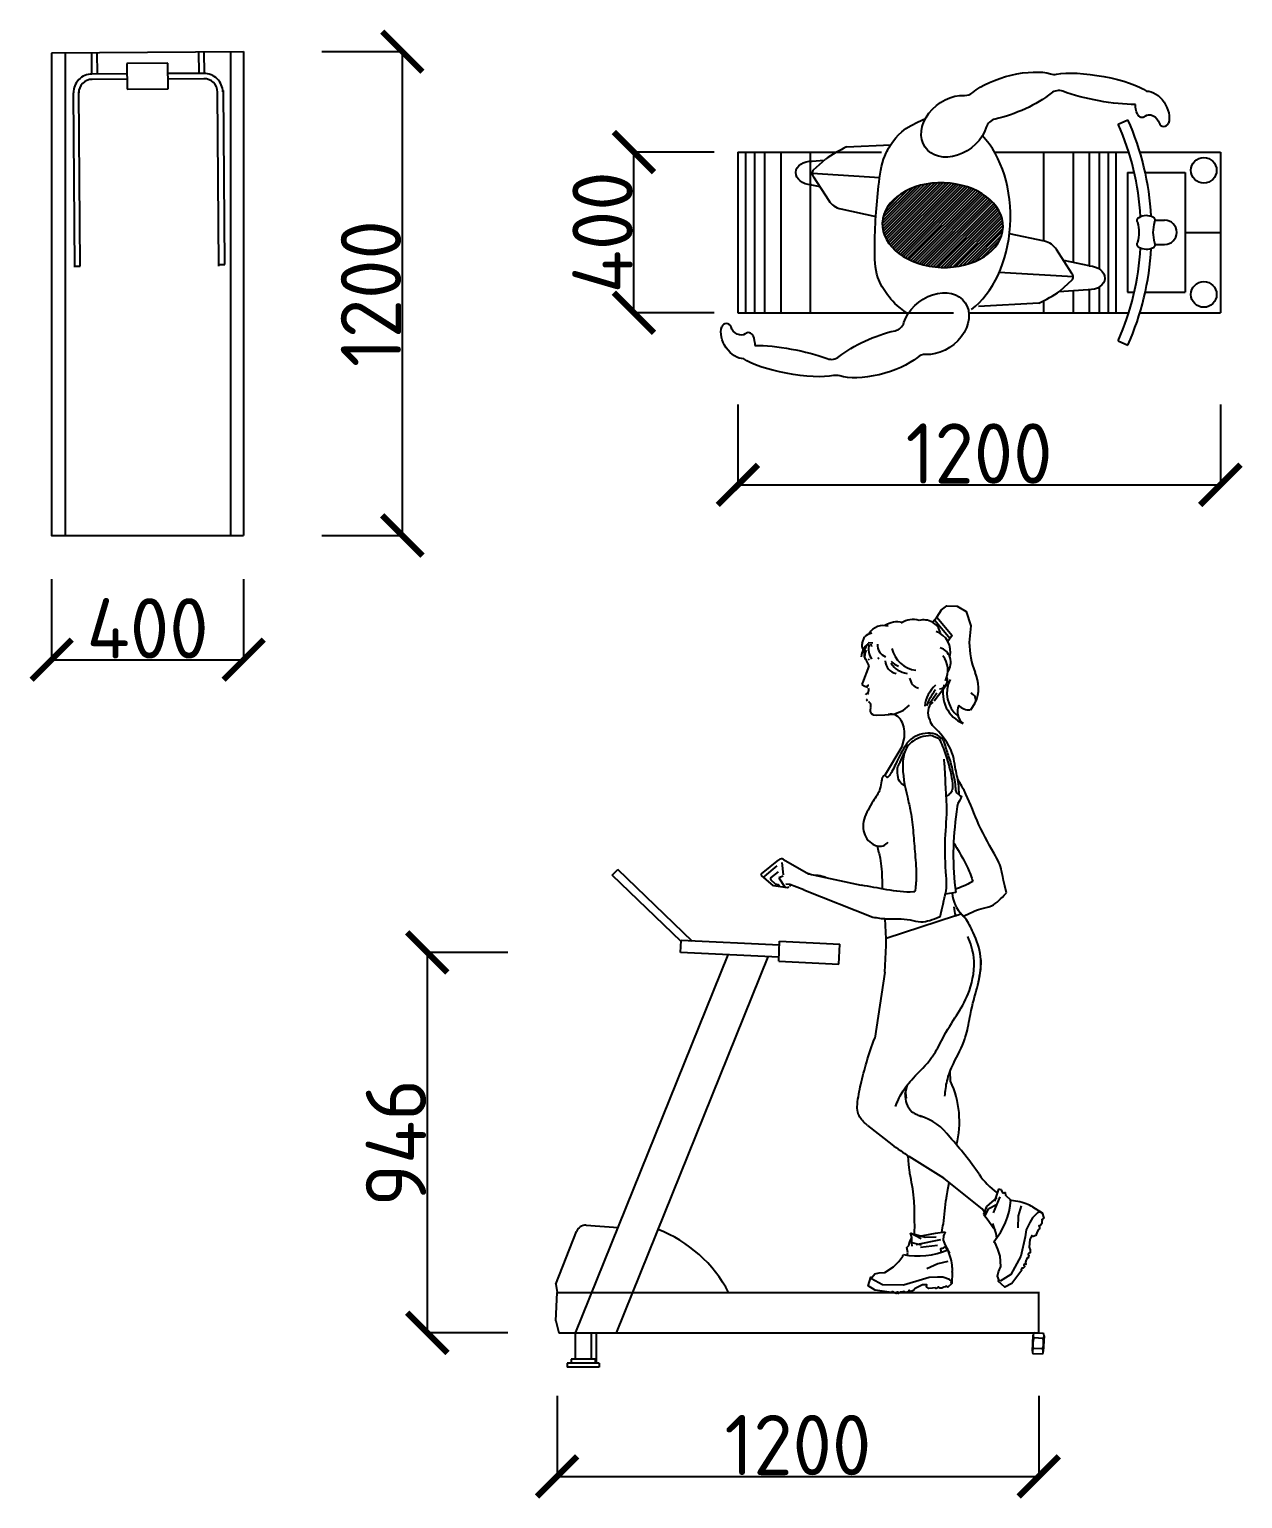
# Model space of a CAD drawing. Header units: millimetres. Extents: x -79936 to 190348, y -17907 to 78730.
# Drawn here: x 128933 to 131950, y 5940 to 9595 of the extents above; entities that cross this region are included whole.
import ezdxf

# ---------------------------------------------------------------- set-up
doc = ezdxf.new("R2010")
doc.units = ezdxf.units.MM
doc.layers.add('Acessórios', color=251, linetype='Continuous')
doc.styles.add('gost', font='GOST Common.ttf')
doc.dimstyles.new('Copy of GOST', dxfattribs={"dimtxt": 150, "dimasz": 100, "dimexe": 0.18, "dimexo": 0.06, "dimgap": 3, "dimtad": 1, "dimdec": 0, "dimzin": 0, "dimdsep": 46, "dimtxsty": 'gost', "dimblk": 'ARCHTICK', "dimcen": 0.09, "dimclrt": 256, "dimadec": 0, "dimazin": 0, "dimtfac": 1, "dimtdec": 0, "dimtofl": 0, "dimtmove": 0, "dimatfit": 3, "dimldrblk": 'ARCHTICK', "dimfxl": 200, "dimfxlon": 1, "dimtolj": 1, "dimtzin": 0, "dimarcsym": 0})

# ---------------------------------------------------------------- blocks, each defined once
blk = doc.blocks.new('Hex Nut ½ in. -side')
for p, q in [((0, -0.325), (0, 0.325)), ((0.03, 0.216), (0.418, 0.216)), ((0.448, 0.325), (0.448, -0.325)), ((0.03, -0.217), (0.418, -0.217))]:
    blk.add_line(p, q)
for points in [[(0.03, 0.433), (0.418, 0.433)], [(0.418, -0.433), (0.03, -0.433)]]:
    blk.add_lwpolyline(points)
for centre, radius, start, end in [((0.21, 0.325), 0.21, 149.0201, 210.9799), ((0.796, 0), 0.796, 164.2217, 195.7782), ((0.238, 0.325), 0.21, 329.0201, 30.97992), ((-0.348, 0), 0.796, 344.2218, 15.77825), ((0.21, -0.325), 0.21, 149.0201, 210.9799), ((0.238, -0.325), 0.21, 329.0201, 30.97991)]:
    blk.add_arc(centre, radius, start, end)
blk = doc.blocks.new('_ArchTick')
at = {"color": 0, "linetype": 'ByBlock', "const_width": 0.15}
blk.add_lwpolyline([(-0.5, -0.5), (0.5, 0.5)], dxfattribs=at)
blk = doc.blocks.new('*D166')
at = {"color": 0, "lineweight": -2, "transparency": 16777216}
for p, q in [((130245.4, 6195.6), (130245.4, 5995.4)), ((131443.1, 6195.6), (131443.1, 5995.4)), ((130245.4, 5995.6), (131443.1, 5995.6))]:
    blk.add_line(p, q, dxfattribs=at)
at = {"layer": 'Defpoints', "color": 0, "transparency": 16777216}
for p in [(130245.4, 6452.9), (131443.1, 6452.9), (131443.1, 5995.6)]:
    blk.add_point(p, dxfattribs=at)
at = {"color": 0, "lineweight": -2, "transparency": 16777216, "xscale": 100, "yscale": 100, "zscale": 100, "rotation": 180}
blk.add_blockref('_ArchTick', (130245.4, 5995.6), dxfattribs=at)
at = {"color": 0, "lineweight": -2, "transparency": 16777216, "xscale": 100, "yscale": 100, "zscale": 100}
blk.add_blockref('_ArchTick', (131443.1, 5995.6), dxfattribs=at)
at = {"transparency": 16777216, "insert": (130844.2, 6073.6), "char_height": 150, "attachment_point": 5, "style": 'gost'}
blk.add_mtext('\\A1;1200', dxfattribs=at)
blk = doc.blocks.new('*D167')
at = {"color": 0, "lineweight": -2, "transparency": 16777216}
for p, q in [((130636.2, 9289.9), (130436.1, 9289.9)), ((130436.2, 8890.4), (130436.2, 9289.9)), ((130636.2, 8890.4), (130436.1, 8890.4))]:
    blk.add_line(p, q, dxfattribs=at)
at = {"layer": 'Defpoints', "color": 0, "transparency": 16777216}
for p in [(130436.2, 9289.9), (130694.9, 9289.9), (130694.9, 8890.4)]:
    blk.add_point(p, dxfattribs=at)
at = {"color": 0, "lineweight": -2, "transparency": 16777216, "xscale": 100, "yscale": 100, "zscale": 100}
for p, rotation in [((130436.2, 9289.9), 90), ((130436.2, 8890.4), 270)]:
    blk.add_blockref('_ArchTick', p, dxfattribs=dict(at, rotation=rotation))
at = {"transparency": 16777216, "insert": (130358.2, 9090.2), "char_height": 150, "attachment_point": 5, "rotation": 90, "style": 'gost'}
blk.add_mtext('\\A1;400', dxfattribs=at)
blk = doc.blocks.new('*D168')
at = {"color": 0, "lineweight": -2, "transparency": 16777216}
for p, q in [((130694.9, 8662.1), (130694.9, 8461.9)), ((131894.9, 8662.1), (131894.9, 8461.9)), ((130694.9, 8462.1), (131894.9, 8462.1))]:
    blk.add_line(p, q, dxfattribs=at)
at = {"layer": 'Defpoints', "color": 0, "transparency": 16777216}
for p in [(130694.9, 8890.4), (131894.9, 8890.4), (131894.9, 8462.1)]:
    blk.add_point(p, dxfattribs=at)
at = {"color": 0, "lineweight": -2, "transparency": 16777216, "xscale": 100, "yscale": 100, "zscale": 100, "rotation": 180}
blk.add_blockref('_ArchTick', (130694.9, 8462.1), dxfattribs=at)
at = {"color": 0, "lineweight": -2, "transparency": 16777216, "xscale": 100, "yscale": 100, "zscale": 100}
blk.add_blockref('_ArchTick', (131894.9, 8462.1), dxfattribs=at)
at = {"transparency": 16777216, "insert": (131294.9, 8540.1), "char_height": 150, "attachment_point": 5, "style": 'gost'}
blk.add_mtext('\\A1;1200', dxfattribs=at)
blk = doc.blocks.new('*D169')
at = {"color": 0, "lineweight": -2, "transparency": 16777216}
for p, q in [((129660.3, 9539.8), (129860.4, 9539.8)), ((129860.3, 9539.8), (129860.3, 8336)), ((129660.3, 8336), (129860.4, 8336))]:
    blk.add_line(p, q, dxfattribs=at)
at = {"layer": 'Defpoints', "color": 0, "transparency": 16777216}
for p in [(129465.6, 9539.8), (129465.6, 8336), (129860.3, 8336)]:
    blk.add_point(p, dxfattribs=at)
at = {"color": 0, "lineweight": -2, "transparency": 16777216, "xscale": 100, "yscale": 100, "zscale": 100}
for p, rotation in [((129860.3, 9539.8), 90), ((129860.3, 8336), 270)]:
    blk.add_blockref('_ArchTick', p, dxfattribs=dict(at, rotation=rotation))
at = {"transparency": 16777216, "insert": (129782.3, 8937.9), "char_height": 150, "attachment_point": 5, "rotation": 90, "style": 'gost'}
blk.add_mtext('\\A1;1200', dxfattribs=at)
blk = doc.blocks.new('*D170')
at = {"color": 0, "lineweight": -2, "transparency": 16777216}
for p, q in [((128988.1, 8227.2), (128988.1, 8027.1)), ((129465.6, 8227.2), (129465.6, 8027.1)), ((128988.1, 8027.2), (129465.6, 8027.2))]:
    blk.add_line(p, q, dxfattribs=at)
at = {"layer": 'Defpoints', "color": 0, "transparency": 16777216}
for p in [(128988.1, 8336), (129465.6, 8336), (129465.6, 8027.2)]:
    blk.add_point(p, dxfattribs=at)
at = {"color": 0, "lineweight": -2, "transparency": 16777216, "xscale": 100, "yscale": 100, "zscale": 100, "rotation": 180}
blk.add_blockref('_ArchTick', (128988.1, 8027.2), dxfattribs=at)
at = {"color": 0, "lineweight": -2, "transparency": 16777216, "xscale": 100, "yscale": 100, "zscale": 100}
blk.add_blockref('_ArchTick', (129465.6, 8027.2), dxfattribs=at)
at = {"transparency": 16777216, "insert": (129226.9, 8105.2), "char_height": 150, "attachment_point": 5, "style": 'gost'}
blk.add_mtext('\\A1;400', dxfattribs=at)
blk = doc.blocks.new('*D171')
at = {"color": 0, "lineweight": -2, "transparency": 16777216}
for p, q in [((130122.5, 7298.9), (129922.3, 7298.9)), ((129922.5, 7298.9), (129922.5, 6352.6)), ((130122.5, 6352.6), (129922.3, 6352.6))]:
    blk.add_line(p, q, dxfattribs=at)
at = {"layer": 'Defpoints', "color": 0, "transparency": 16777216}
for p in [(130552.1, 7298.9), (129922.5, 6352.6), (130552.1, 6352.6)]:
    blk.add_point(p, dxfattribs=at)
at = {"color": 0, "lineweight": -2, "transparency": 16777216, "xscale": 100, "yscale": 100, "zscale": 100}
for p, rotation in [((129922.5, 7298.9), 90), ((129922.5, 6352.6), 270)]:
    blk.add_blockref('_ArchTick', p, dxfattribs=dict(at, rotation=rotation))
at = {"transparency": 16777216, "insert": (129844.5, 6825.8), "char_height": 150, "attachment_point": 5, "rotation": 90, "style": 'gost'}
blk.add_mtext('\\A1;946', dxfattribs=at)

msp = doc.modelspace()

# ---------------------------------------------------------------- hatches: boundary and pattern name
at = {"layer": 'Acessórios'}
h = msp.add_hatch(dxfattribs=at)
h.set_pattern_fill('ANSI31', color=256, scale=39.950431, style=0)
h.set_pattern_definition([(45, (405258.5414, 39228.3787), (-3.53115257, 3.53115257), [])])
edge = h.paths.add_edge_path()
edge.add_ellipse((131204.246, 9108.258), major_axis=(150.226, -5.266), ratio=0.70034601, start_angle=0, end_angle=360, ccw=False)

# ---------------------------------------------------------------- linework, layer by layer
for p, q in [((131178.577, 8120.569), (131189.791, 8132.811)), ((131184.184, 8126.69), (131222.664, 8079.888)), ((131189.791, 8132.811), (131228.159, 8087.236)), ((131004.25, 8067.238), (131010.188, 8083.986)), ((131228.159, 8087.236), (131217.168, 8072.539)), ((131030.24, 8068.6), (131019.283, 8069.013)), ((131020.466, 8011.063), (131004.858, 7969.756)), ((131020.356, 8013.525), (131014.714, 8025.203)), ((131022.255, 8025.757), (131019.713, 8028.643)), ((131004.858, 7969.756), (131003.499, 7966.356)), ((131003.499, 7966.356), (131004.179, 7964.656)), ((131004.179, 7964.656), (131005.878, 7963.636)), ((131005.878, 7963.636), (131007.916, 7962.276)), ((131007.916, 7962.276), (131018.449, 7958.536)), ((131016.143, 7962.45), (131018.182, 7963.81)), ((131018.182, 7963.81), (131020.56, 7963.47)), ((131189.833, 7943.611), (131171.862, 7917.74)), ((131183.141, 7924.496), (131213.265, 7963.787)), ((131082.655, 7891.762), (131105.934, 7900.498)), ((131105.934, 7900.498), (131121.745, 7913.948)), ((131031.844, 7890.102), (131040.464, 7889.336)), ((131040.464, 7889.336), (131060.347, 7890.306)), ((131060.347, 7890.306), (131082.655, 7891.762)), ((131103.888, 7811.406), (131109.095, 7833.764)), ((131195.58, 7830.715), (131181.771, 7836.501)), ((131060.257, 7739.461), (131103.888, 7811.406)), ((130753.535, 7494.857), (130796.54, 7529.523)), ((130808.388, 7530.46), (130870.566, 7494.816)), ((130382.356, 7491.139), (130396.245, 7505.53)), ((130581.696, 7326.54), (130396.245, 7505.53)), ((130791.523, 7514.151), (130761.15, 7488.33)), ((130791.523, 7514.151), (130761.15, 7488.33)), ((130777.219, 7484.531), (130795.798, 7499.494)), ((130777.219, 7484.531), (130795.798, 7499.494)), ((130804.045, 7522.437), (130807.25, 7492.345)), ((130870.566, 7494.816), (131001.752, 7466.378)), ((130553.468, 7325.99), (130382.356, 7491.139)), ((130783.508, 7464.841), (130753.483, 7490.177)), ((130788.765, 7469.064), (130777.057, 7479.947)), ((130818.453, 7459.351), (130783.508, 7464.841)), ((130795.007, 7467.155), (130788.765, 7469.064)), ((130807.629, 7488.783), (130796.803, 7484.145)), ((130796.803, 7484.145), (130812.246, 7460.326)), ((130824.191, 7468.154), (130814.294, 7468.875)), ((130825.184, 7466.409), (130823.28, 7463.179)), ((130858.707, 7454.955), (130824.191, 7468.154)), ((130858.707, 7454.955), (131030.524, 7387.109)), ((131236.791, 7447.988), (131211.392, 7443.959)), ((131235.862, 7390.271), (131063.324, 7333.265)), ((130552.142, 7298.939), (130553.611, 7328.903)), ((130798.317, 7316.907), (130553.611, 7328.903)), ((130796.358, 7276.955), (130798.806, 7326.895)), ((130798.806, 7326.895), (130948.626, 7319.55)), ((130946.178, 7269.61), (130948.626, 7319.55)), ((130290.394, 6350.618), (130670.473, 7293.138)), ((130393.062, 6352.635), (130770.353, 7288.241)), ((130796.848, 7286.943), (130552.142, 7298.939)), ((130796.358, 7276.955), (130946.178, 7269.61)), ((131060.391, 7249.802), (131035.347, 7085.701)), ((131223.988, 6978.425), (131222.646, 7002.721)), ((131111.236, 6946.705), (131117.178, 6970.301)), ((131115.954, 6918.723), (131117.828, 6917.616)), ((131016.936, 6868.776), (131077.488, 6821.062)), ((131206.945, 6737.817), (131120.989, 6791.258)), ((131266.26, 6689.991), (131206.945, 6737.817)), ((131302.305, 6660.911), (131266.26, 6689.991)), ((131339.099, 6689.19), (131312.85, 6666.578)), ((131330.953, 6651.202), (131347.246, 6690.999)), ((131342.72, 6709.993), (131332.763, 6680.145)), ((131350.866, 6708.184), (131342.72, 6709.993)), ((131354.487, 6699.139), (131350.866, 6708.184)), ((131360.823, 6701.853), (131354.487, 6699.139)), ((131361.728, 6694.617), (131360.823, 6701.853)), ((131374.938, 6682.138), (131361.728, 6694.617)), ((131307.844, 6653.447), (131302.305, 6660.911)), ((131312.85, 6666.578), (131305.609, 6647.584)), ((131309.166, 6643.209), (131319.186, 6662.056)), ((131319.186, 6662.056), (131338.194, 6672.005)), ((131374.938, 6682.138), (131374.938, 6682.138)), ((130317.746, 6620.49), (130396.998, 6614.974)), ((131305.609, 6647.584), (131317.376, 6633.113)), ((131317.376, 6633.113), (131330.048, 6615.024)), ((131337.052, 6599.916), (131329.044, 6624.878)), ((130242.464, 6474), (130293.22, 6604.578)), ((131119.968, 6569.801), (131122.339, 6578.94)), ((131122.339, 6578.94), (131127.42, 6589.772)), ((131124.032, 6601.619), (131151.132, 6587.403)), ((131127.42, 6589.772), (131124.032, 6601.619)), ((131127.402, 6576.993), (131127.402, 6590.56)), ((131131.401, 6597.753), (131131.928, 6598.701)), ((131131.928, 6598.701), (131160.892, 6590.56)), ((131138.264, 6572.471), (131199.814, 6585.133)), ((131142.789, 6592.369), (131186.237, 6600.509)), ((131160.892, 6590.56), (131188.047, 6591.465)), ((131186.237, 6600.509), (131210.676, 6604.127)), ((131206.15, 6594.178), (131205.245, 6583.325)), ((131205.245, 6583.325), (131208.865, 6575.184)), ((131210.676, 6604.127), (131206.15, 6594.178)), ((131330.048, 6615.024), (131335.479, 6607.788)), ((131338.544, 6588.27), (131337.052, 6599.916)), ((131114.887, 6565.062), (131119.968, 6569.801)), ((131117.935, 6552.877), (131114.887, 6565.062)), ((131116.301, 6545.734), (131117.935, 6552.877)), ((131127.402, 6577.755), (131150.936, 6571.566)), ((131128.307, 6567.948), (131127.402, 6576.993)), ((131149.125, 6566.14), (131191.668, 6570.662)), ((131208.865, 6575.184), (131214.296, 6562.522)), ((131214.296, 6562.522), (131221.537, 6550.764)), ((130241.887, 6382.297), (130245.35, 6452.946)), ((130245.35, 6452.946), (130328.772, 6452.946)), ((130433.513, 6452.946), (131443.139, 6452.946)), ((131443.139, 6352.635), (131443.139, 6452.946)), ((130249.245, 6352.635), (131443.139, 6352.635)), ((130290.394, 6350.618), (130290.394, 6287.379)), ((130329.985, 6352.635), (130329.985, 6287.379)), ((130343.65, 6277.379), (130343.65, 6352.635)), ((130339.985, 6287.379), (130280.394, 6287.379)), ((130280.394, 6287.379), (130280.394, 6277.379)), ((130339.985, 6287.379), (130339.985, 6277.379)), ((130270.394, 6277.379), (130270.394, 6267.379)), ((130349.985, 6277.379), (130270.394, 6277.379)), ((130349.985, 6267.379), (130270.394, 6267.379)), ((130349.985, 6277.379), (130349.985, 6267.379))]:
    msp.add_line(p, q)
at = {"color": 7}
for points in [[(128988.138, 9536.88), (129465.607, 9539.822)], [(129432.987, 9539.56), (129432.987, 8335.982)], [(129465.607, 9539.822), (129465.607, 8335.982)], [(128988.138, 9535.982), (128988.138, 8335.982), (129465.607, 8335.982)], [(129021.461, 9536.88), (129021.461, 8335.982)], [(128988.138, 8335.982), (129465.607, 8335.982)]]:
    msp.add_lwpolyline(points, dxfattribs=at)
for points in [[(131189.791, 8132.811), (131201.482, 8151.028), (131214.509, 8161.157), (131240.574, 8160.432), (131262.293, 8147.411), (131273.879, 8111.24), (131270.256, 8070.003)], [(131427.753, 6665.885), (131452.064, 6651.41), (131455.647, 6638.04), (131451.032, 6634.738), (131451.974, 6633.421), (131450.75, 6629.558), (131450.469, 6624.378), (131447.927, 6619.571), (131443.687, 6618.53), (131444.913, 6615.424), (131444.82, 6611.374), (131442.182, 6609.487), (131439.452, 6603.55), (131435.686, 6594.881), (131429.468, 6592.425), (131425.794, 6594.775), (131420.709, 6585.163), (131419.772, 6565.572), (131422.223, 6559.358), (131421.565, 6551.917), (131417.797, 6550.218), (131416.95, 6548.616), (131418.835, 6545.981), (131417.047, 6538.726), (131414.786, 6539.101), (131412.431, 6535.425), (131412.243, 6534.294), (131410.643, 6528.171), (131410.833, 6522.331), (131408.101, 6523.364), (131405.935, 6520.819), (131408.291, 6517.525), (131404.146, 6513.565), (131401.226, 6513.467), (131399.531, 6510.263), (131400.945, 6508.287), (131393.599, 6499.048), (131376.364, 6475.765), (131358.467, 6465.949), (131342.446, 6481.376), (131345.084, 6483.263), (131340.465, 6493.9), (131342.817, 6504.545), (131349.126, 6518.021), (131346.952, 6543.353), (131341.2, 6561.147), (131334.413, 6576.208), (131331.398, 6579.03)], [(131450.745, 6650.466), (131446.599, 6653.475), (131440.381, 6651.019), (131427.949, 6639.138), (131421.357, 6627.451), (131411.847, 6608.698), (131409.025, 6591.742), (131398.674, 6543.508), (131373.626, 6497.706), (131347.628, 6481.099)], [(131399.264, 6668.658), (131392.259, 6643.884), (131390.92, 6613.943)], [(131228.237, 6503.818), (131227.02, 6475.55), (131216.949, 6466.055), (131211.853, 6468.553), (131211.14, 6467.099), (131207.159, 6466.344), (131202.465, 6464.135), (131197.027, 6464.095), (131194.101, 6467.333), (131191.947, 6464.781), (131188.337, 6462.943), (131185.425, 6464.37), (131178.904, 6463.959), (131169.485, 6463.164), (131164.375, 6467.473), (131164.701, 6471.823), (131153.827, 6471.742), (131136.134, 6463.277), (131131.826, 6458.172), (131124.963, 6455.223), (131121.68, 6457.734), (131119.868, 6457.72), (131118.442, 6454.811), (131111.207, 6452.946), (131110.464, 6455.114), (131106.111, 6455.444), (131105.027, 6455.073), (131098.877, 6453.578), (131093.826, 6450.642), (131093.44, 6453.537), (131090.171, 6454.238), (131088.389, 6450.601), (131082.937, 6452.372), (131081.466, 6454.897), (131077.841, 6454.87), (131076.772, 6452.688), (131065.154, 6454.775), (131036.483, 6458.908), (131019.354, 6470.01), (131025.339, 6491.43), (131028.251, 6490.003), (131035.426, 6499.114), (131045.914, 6502.091), (131060.769, 6502.926), (131082.042, 6516.853), (131094.98, 6530.354), (131105.022, 6543.472), (131106.077, 6547.465)], [(131217.169, 6530.215), (131192.035, 6524.635), (131165.04, 6511.615)], [(131225.564, 6476.264), (131226.247, 6481.341), (131221.137, 6485.65), (131204.781, 6490.962), (131191.366, 6491.224), (131170.345, 6490.704), (131154.079, 6485.148), (131106.705, 6471.389), (131054.502, 6471.723), (131027.553, 6486.737)]]:
    msp.add_lwpolyline(points)
at = {"color": 59, "true_color": 0x55552a}
for points in [[(131274.541, 7902.3), (131285.459, 7920.253)], [(130242.464, 6474), (130245.35, 6452.946)], [(130245.35, 6452.946), (131445.35, 6452.946)], [(130241.887, 6382.297), (130249.245, 6352.635)], [(130249.245, 6352.635), (131443.139, 6352.635)]]:
    msp.add_lwpolyline(points, dxfattribs=at)
for centre, radius, start, end in [((131091.19, 8067.691), 53.688, 76.103503, 124.503949), ((131130.585, 8074.986), 52.071, 72.877834, 124.068151), ((131157.235, 8083.496), 42.778, 14.801279, 105.343751), ((131032.83, 8061.247), 32.09, 98.166568, 134.878106), ((131056.776, 8070.288), 41.839, 73.443066, 147.799854), ((131170.254, 8047.394), 53.228, 345.521836, 70.858166), ((131045.56, 8031.661), 44.066, 127.529293, 176.750642), ((131017.889, 8062.069), 14.586, 159.244985, 216.025956), ((131046.2, 8040.631), 37.518, 135.74362, 190.249082), ((131039.06, 8035.156), 29.1, 148.208094, 192.547391), ((131067.754, 8054.098), 47.788, 166.369716, 212.883427), ((131098.054, 8080.947), 73.719, 190.874327, 196.242183), ((131076.396, 8065.384), 34.447, 179.610269, 245.633822), ((131146.254, 8070.05), 69.784, 192.319082, 262.54226), ((131186, 8020.411), 38.573, 323.418759, 71.85373), ((131489.319, 8073.909), 219.097, 181.02131, 200.972168), ((130923.61, 7974.7), 104.166, 29.001544, 34.670343), ((131017.545, 8012.167), 3.122, 339.301573, 25.786135), ((131098.054, 8080.947), 73.719, 221.282181, 224.444833), ((131093.996, 8025.547), 32.916, 181.480312, 260.751453), ((131123.896, 8050.532), 58.149, 213.791686, 261.922895), ((131102.363, 8043.885), 33.295, 218.524545, 256.847917), ((131156.374, 8000.802), 60.694, 334.142433, 36.760019), ((131152.381, 7986.123), 30.745, 188.989197, 254.811586), ((131194.302, 7976.209), 21.896, 275.190426, 16.203887), ((131287.66, 7944.274), 82.799, 152.392333, 158.589866), ((131287.66, 7944.274), 72.799, 152.392333, 231.792607), ((131204.655, 7957.099), 88.808, 335.488004, 25.613816), ((131016.884, 7938.084), 5.012, 47.665893, 162.031541), ((131010.479, 7951.998), 10.076, 317.375476, 28.066518), ((131242.446, 7901.667), 83.491, 131.907725, 173.066894), ((131299.546, 7863.489), 143.816, 142.109307, 160.127117), ((131287.66, 7944.274), 82.799, 165.531248, 246.808555), ((131268.711, 7926.694), 17.944, 338.964522, 72.061552), ((131017.404, 7927.076), 2.52, 112.519362, 253.859911), ((131015.43, 7912.904), 10.544, 333.180819, 65.968463), ((131036.833, 7902.095), 13.178, 154.454977, 242.049803), ((131202.462, 7895.109), 35.185, 130.831986, 209.733101), ((131280.242, 7898.248), 39.235, 156.73981, 230.058605), ((131271.145, 7939.253), 37.108, 223.430901, 271.979709), ((131032.12, 7893.212), 3.122, 242.049803, 264.916865), ((131074.57, 7860.926), 30.908, 26.431236, 101.152239), ((131035.513, 7842.485), 74.096, 353.24057, 25.7568), ((131204.955, 7885.366), 33.933, 193.128598, 227.129443), ((131044.926, 7711.776), 202.167, 27.649532, 47.360943), ((131164.927, 7779.771), 63.684, 93.786329, 141.159483), ((131171.213, 7802.616), 42.03, 35.608217, 104.456016), ((131172.109, 7813.443), 25, 67.265592, 98.826771), ((131933.036, 7540.417), 702.353, 171.157038, 187.56201), ((130803.15, 7521.323), 10.533, 60.175287, 128.87252), ((130755.439, 7492.495), 3.033, 128.87252, 229.841608), ((130763.115, 7486.018), 3.033, 130.369123, 229.841608), ((130779.122, 7482.169), 3.033, 128.848417, 227.092802), ((130794.96, 7464.352), 2.804, 321.029801, 89.039974), ((130819.07, 7463.816), 3.033, 261.071291, 329.485626), ((131313.219, 7453.374), 85.684, 184.559374, 225.251205), ((130116.15, 7324.764), 947.212, 355.460919, 3.519042), ((131881.638, 7511.42), 657.042, 188.695317, 190.625351), ((131205.991, 7494.144), 108.084, 286.043873, 294.069019), ((131165.753, 6941.842), 54.733, 174.902997, 225.774717), ((131005.293, 6877.968), 240.664, 346.116246, 24.671517), ((131176.593, 6973.571), 86.235, 235.361981, 253.838879), ((131106.594, 6755.917), 142.457, 35.803093, 73.180924), ((130607.482, 6280), 830.999, 34.215626, 42.29831), ((131752.885, 7760.215), 1156.792, 234.27797, 236.889974), ((131443.162, 6848.261), 179.586, 214.215626, 234.878443), ((131184.235, 6700.23), 190.647, 320.525662, 354.621491), ((131383.459, 6593.925), 84.5, 58.386212, 70.177891), ((130316.522, 6595.52), 25, 87.193438, 158.758489), ((130379.742, 6301.875), 328.948, 27.339026, 69.192843), ((131143, 6734.502), 190.647, 258.83259, 292.928419), ((131143.878, 6508.692), 84.5, 356.69314, 8.484819)]:
    msp.add_arc(centre, radius, start, end)
for points, knots in [([(131168.273, 7838.147), (131159.973, 7836.858), (131138.812, 7832.637), (131109.466, 7809.464), (131101.483, 7753.45), (131112.18, 7701.33), (131126.832, 7644.342), (131131.22, 7596.405), (131135.755, 7541.582), (131139.504, 7492.894), (131137.247, 7461.5), (131134.97, 7449.916)], [0.007130877, 0.007130877, 0.007130877, 0.007130877, 0.032248159, 0.071818432, 0.108995205, 0.194396449, 0.231175226, 0.28530774, 0.338359933, 0.396320887, 0.431833231, 0.431833231, 0.431833231, 0.431833231]), ([(131195.58, 7830.715), (131201.262, 7817.814), (131212.93, 7791.319), (131223.205, 7750.423), (131229.901, 7719.557), (131227.463, 7697.67), (131219.682, 7691.52), (131215.239, 7688.312), (131213.953, 7687.398)], [0, 0, 0, 0, 1.68936899, 3.46946069, 5.03412726, 5.50784592, 5.97069995, 6.15999908, 6.15999908, 6.15999908, 6.15999908]), ([(131205.385, 7827.088), (131211.929, 7808.544), (131217.348, 7789.728), (131226.544, 7764.9), (131230.564, 7738.545), (131236.231, 7718.951), (131235.059, 7699.148), (131244.188, 7691.206), (131253.311, 7686.165), (131239.468, 7670.359), (131239.318, 7657.44), (131239.031, 7648.387)], [0, 0, 0, 0, 0.022679013, 0.058749042, 0.079170646, 0.102140762, 0.120844304, 0.133601518, 0.137210331, 0.14902428, 0.177449709, 0.177449709, 0.177449709, 0.177449709]), ([(131109.026, 7714.059), (131104.304, 7717.27), (131093.452, 7724.652), (131092.189, 7743.636), (131091.402, 7759.459), (131095.34, 7766.615), (131108.839, 7795.167)], [0, 0, 0, 0, 0.64263336, 1.4768904, 2.1134469, 2.46610967, 2.46610967, 2.46610967, 2.46610967]), ([(131197.806, 7387.927), (131210.455, 7441.156), (131213.154, 7448.547), (131214.855, 7465.155), (131211.355, 7511.479), (131208.397, 7578.077), (131216.633, 7649.213), (131211.274, 7709.321), (131210.748, 7748.189), (131208.47, 7773.763), (131207.947, 7779.636)], [0.449128856, 0.449128856, 0.449128856, 0.449128856, 0.450475732, 0.472932671, 0.497920117, 0.590333362, 0.672137498, 0.711680299, 0.771010494, 0.788694558, 0.788694558, 0.788694558, 0.788694558]), ([(131362.764, 7447.299), (131350.865, 7500.701), (131350.061, 7508.529), (131344.328, 7524.209), (131320.925, 7564.339), (131289.144, 7622.939), (131266.226, 7688.294), (131246.952, 7721.213), (131241.571, 7730.632)], [0.449128856, 0.449128856, 0.449128856, 0.449128856, 0.450475732, 0.472932671, 0.497920117, 0.590333362, 0.672137498, 0.70465188, 0.70465188, 0.70465188, 0.70465188]), ([(131231.412, 7572.42), (131233.912, 7568.193), (131246.221, 7547.334), (131264.433, 7516.207), (131276.131, 7486.987), (131279.148, 7475.573)], [0.323621776, 0.323621776, 0.323621776, 0.323621776, 0.338359933, 0.396320887, 0.431833231, 0.431833231, 0.431833231, 0.431833231]), ([(131040.983, 7563.838), (131043.72, 7553.791), (131051.268, 7526.084), (131053.348, 7489.401), (131054.079, 7463.29), (131054.303, 7455.454)], [0, 0, 0, 0, 0.031186587, 0.085995378, 0.109520292, 0.109520292, 0.109520292, 0.109520292]), ([(130913.695, 7485.466), (130907.505, 7487.468), (130894.156, 7491.224), (130878.156, 7490.816), (130871.316, 7494.371), (130870.566, 7494.816)], [0.656607359, 0.656607359, 0.656607359, 0.656607359, 0.6761852228, 0.698135332, 0.7009331724, 0.7009331724, 0.7009331724, 0.7009331724]), ([(131134.97, 7449.916), (131133.76, 7449.782), (131110.546, 7447.503), (131065.453, 7454.685), (131022.873, 7462.813), (131001.752, 7466.378)], [0.431833231, 0.431833231, 0.431833231, 0.431833231, 0.435493902, 0.502034734, 0.566318092, 0.566318092, 0.566318092, 0.566318092]), ([(131279.148, 7475.573), (131278.119, 7474.924), (131264.627, 7466.644), (131249.788, 7460.796), (131235.748, 7456.219)], [0.4318332305, 0.4318332305, 0.4318332305, 0.4318332305, 0.4354939018, 0.4794732304, 0.4794732304, 0.4794732304, 0.4794732304]), ([(131255.821, 7389.246), (131270.09, 7396.082), (131292.064, 7407.902), (131324.86, 7412.435), (131345.095, 7427.983), (131356.172, 7440.158), (131362.288, 7446.783), (131362.764, 7447.299)], [0.376043618, 0.376043618, 0.376043618, 0.376043618, 0.423341436, 0.450475732, 0.472932671, 0.497920117, 0.500031192, 0.500031192, 0.500031192, 0.500031192]), ([(131030.524, 7387.109), (131041.535, 7384.812), (131072.502, 7380.682), (131113.003, 7384.711), (131148.472, 7373.146), (131173.469, 7378.28), (131188.755, 7384.387), (131197.151, 7387.671), (131197.806, 7387.927)], [0.330150068, 0.330150068, 0.330150068, 0.330150068, 0.363754663, 0.423341436, 0.450475732, 0.472932671, 0.497920117, 0.500031192, 0.500031192, 0.500031192, 0.500031192]), ([(131293.38, 7225.475), (131298.527, 7246.339), (131303.287, 7292.551), (131284.996, 7339.491), (131266.447, 7377.236), (131255.43, 7389.729), (131252.897, 7392.521)], [20.4654117, 20.4654117, 20.4654117, 20.4654117, 26.65468551, 33.20101074, 37.06808377, 38.19730348, 38.19730348, 38.19730348, 38.19730348]), ([(131182.986, 7046.483), (131190.948, 7058.399), (131214.849, 7106.682), (131241.894, 7145.351), (131275.522, 7204.312), (131287.913, 7281.566), (131274, 7321.486), (131266.417, 7338.848)], [0, 0, 0, 0, 4.30120769, 11.76875625, 18.49704898, 26.65468551, 32.35617988, 32.35617988, 32.35617988, 32.35617988]), ([(131262.832, 7095.022), (131266.891, 7108.766), (131275.358, 7161.972), (131289.685, 7206.932), (131299.536, 7251.724), (131299.842, 7277.489), (131299.812, 7280.582)], [0, 0, 0, 0, 4.30120769, 11.76875625, 18.49704898, 19.40480275, 19.40480275, 19.40480275, 19.40480275]), ([(131209.655, 6941.599), (131210.999, 6954.344), (131213.94, 6982.235), (131233.172, 7029.619), (131254.487, 7066.076), (131261.72, 7091.446), (131262.643, 7095.058)], [0, 0, 0, 0, 3.8271568, 8.37534105, 15.21839555, 16.34248656, 16.34248656, 16.34248656, 16.34248656]), ([(131016.936, 6868.776), (131013.573, 6871.536), (131003.572, 6881.249), (130991.214, 6898.302), (130992.185, 6931.784), (131001.059, 6973.096), (131014.934, 7028.374), (131027.787, 7066.339), (131035.347, 7085.701)], [56.44745001, 56.44745001, 56.44745001, 56.44745001, 57.73970792, 60.52102341, 62.44939735, 67.50723037, 73.27922377, 79.50984639, 79.50984639, 79.50984639, 79.50984639]), ([(131086.604, 6915.805), (131091.676, 6927.574), (131102.775, 6953.329), (131135.224, 6992.854), (131166.413, 7021.327), (131180.861, 7043.399), (131182.817, 7046.574)], [0, 0, 0, 0, 3.8271568, 8.37534105, 15.21839555, 16.34248656, 16.34248656, 16.34248656, 16.34248656]), ([(131133.59, 6598.233), (131133.974, 6601.49), (131135.273, 6613.505), (131133.243, 6640.935), (131135.346, 6685.979), (131126.305, 6729.879), (131120.892, 6758.542), (131118.828, 6792.671)], [13.50793689, 13.50793689, 13.50793689, 13.50793689, 14.49086281, 17.13523516, 21.72224855, 27.97516223, 30.48126441, 30.48126441, 30.48126441, 30.48126441]), ([(131201.923, 6602.832), (131203.114, 6610.001), (131209.342, 6637.65), (131210.707, 6671.867), (131215.206, 6698.102), (131220.311, 6727.04)], [0.043196673, 0.043196673, 0.043196673, 0.043196673, 0.065018184, 0.129238201, 0.144739188, 0.144739188, 0.144739188, 0.144739188]), ([(131412.113, 6673.418), (131405.676, 6676.879), (131391.203, 6679.672), (131377.151, 6681.886), (131370.341, 6682.932)], [19.30115228, 19.30115228, 19.30115228, 19.30115228, 24.3753093, 29.17497628, 29.17497628, 29.17497628, 29.17497628]), ([(131200.338, 6554.767), (131200.597, 6557.067), (131199.66, 6558.926), (131199.351, 6563.423), (131204.98, 6562.706), (131207.274, 6565.561), (131211.675, 6567.442), (131211.93, 6563.723), (131214.098, 6561.403), (131215.556, 6562.168), (131216.021, 6562.448)], [0.10338624, 0.10338624, 0.10338624, 0.10338624, 0.88463791, 1.58288249, 2.58445143, 3.68900595, 4.3738687, 4.99831924, 5.74346506, 6.0916267, 6.0916267, 6.0916267, 6.0916267]), ([(131227.453, 6521.16), (131227.448, 6528.469), (131223.043, 6542.535), (131218.329, 6555.957), (131216.021, 6562.448)], [19.30115228, 19.30115228, 19.30115228, 19.30115228, 24.3753093, 29.17497628, 29.17497628, 29.17497628, 29.17497628])]:
    msp.add_open_spline(points, degree=3, knots=knots)
for points in [[(131115.323, 7819.71), (131086.772, 7766.733), (131078.042, 7748.746), (131071.802, 7739.462), (131066.061, 7734.344), (131059.159, 7739.749), (131055.645, 7736.311), (131052.196, 7725.541), (131048.231, 7705.737), (131031.774, 7675.676), (131018.626, 7653.166), (131008.7, 7630.516), (131006.568, 7607.159), (131013.105, 7586.395), (131026.965, 7570.674), (131040.827, 7563.874), (131056.122, 7564.333), (131068.808, 7573.34)], [(131245.207, 7690.907), (131243.602, 7718.301), (131235.392, 7760.043), (131230.242, 7787.635), (131224.006, 7805.594)]]:
    msp.add_spline(points, degree=3)
for points in [[(131114.659, 6936.568), (131113.376, 6945.462), (131112.535, 6954.362), (131111.83, 6963.283)], [(131214.178, 6565.682), (131213.649, 6565.95), (131213.12, 6566.218), (131212.594, 6566.491)]]:
    msp.add_open_spline(points, degree=3)
at = {"layer": 'Acessórios', "color": 7}
for p, q in [((129368.216, 9485.718), (129367.788, 9539.035)), ((129088.536, 9484.099), (129088.107, 9537.416)), ((129101.865, 9484.206), (129101.436, 9537.523)), ((129277.138, 9511.135), (129175.315, 9510.317)), ((129175.315, 9510.317), (129175.829, 9446.355)), ((129277.652, 9447.173), (129277.138, 9511.135)), ((129354.887, 9485.611), (129354.458, 9538.928)), ((129175.52, 9484.798), (129088.536, 9484.099)), ((129175.627, 9471.469), (129088.643, 9470.77)), ((129368.216, 9485.718), (129277.348, 9484.988)), ((129368.324, 9472.389), (129277.455, 9471.658)), ((129045.742, 9003.87), (129042.258, 9437.071)), ((129059.071, 9006.352), (129055.588, 9439.553)), ((129175.829, 9446.355), (129277.652, 9447.173)), ((129403.951, 9006.121), (129400.467, 9439.322)), ((129418.828, 9010.306), (129415.345, 9443.507)), ((129045.742, 9006.245), (129059.071, 9006.352)), ((129405.563, 9009.913), (129418.828, 9010.306))]:
    msp.add_line(p, q, dxfattribs=at)
at = {"layer": 'Acessórios'}
for p, q in [((131640.661, 9359.647), (131665.025, 9370.405)), ((130694.916, 9289.911), (131052.064, 9289.911)), ((130694.916, 9289.911), (130694.916, 8890.407)), ((130714.158, 9289.911), (130714.158, 8890.407)), ((130736.659, 9289.911), (130736.659, 8890.407)), ((130761.5, 9289.911), (130761.5, 8890.407)), ((130801.347, 9289.911), (130801.347, 8890.407)), ((130874.473, 9289.911), (130874.473, 8890.407)), ((130965.025, 9302.682), (131075.389, 9308.326)), ((131333.189, 9289.911), (131666.905, 9289.911)), ((131455.276, 9289.911), (131455.276, 9068.474)), ((131528.401, 9289.911), (131528.401, 9015.153)), ((131568.248, 9289.911), (131568.248, 9006.923)), ((131593.09, 9289.911), (131593.09, 8999.592)), ((131615.59, 9289.911), (131615.59, 8890.407)), ((131634.832, 9289.911), (131634.832, 8890.407)), ((131694.767, 9289.911), (131894.916, 9289.911)), ((131894.916, 9289.911), (131894.916, 8890.407)), ((130880.061, 9267.681), (130909.531, 9269.816)), ((130883.241, 9245.494), (130912.611, 9272.665)), ((130879.403, 9237.116), (131047.736, 9226.798)), ((130882.645, 9228.49), (130920.901, 9169.34)), ((131663.818, 9239.202), (131680.65, 9239.202)), ((131663.818, 9239.202), (131663.818, 8941.117)), ((131707.947, 9239.202), (131807.536, 9239.202)), ((131807.536, 9239.202), (131807.536, 8941.117)), ((130877.98, 9208.323), (130898.419, 9204.102)), ((130950.993, 9148.523), (131037.638, 9129.729)), ((131732.915, 9120.41), (131756.081, 9120.41)), ((131457.499, 9067.992), (131370.854, 9086.786)), ((131807.536, 9090.159), (131894.916, 9090.159)), ((131525.847, 8988.025), (131487.592, 9047.176)), ((131732.915, 9059.909), (131756.081, 9059.909)), ((131568.557, 9006.859), (131505.204, 9019.943)), ((131529.09, 8979.399), (131344.927, 8990.688)), ((131525.251, 8971.021), (131495.882, 8943.85)), ((131455.276, 8919.735), (131455.276, 8890.407)), ((131566.476, 8947.501), (131493.423, 8942.207)), ((131528.401, 8944.742), (131528.401, 8890.407)), ((131568.248, 8947.468), (131568.248, 8890.407)), ((131593.09, 8953.967), (131593.09, 8890.407)), ((131663.818, 8941.117), (131680.65, 8941.117)), ((131707.947, 8941.117), (131807.536, 8941.117)), ((130694.916, 8890.407), (131231.415, 8890.407)), ((131269.269, 8890.407), (131666.905, 8890.407)), ((131443.467, 8913.834), (131293.066, 8906.142)), ((131694.767, 8890.407), (131894.916, 8890.407)), ((131640.661, 8820.672), (131665.025, 8809.913))]:
    msp.add_line(p, q, dxfattribs=at)
for centre in [(131853.668, 9244.521), (131853.668, 8935.797)]:
    msp.add_circle(centre, 31.914, dxfattribs=at)
at = {"layer": 'Acessórios', "color": 7}
for centre, radius, start, end in [((129088.911, 9437.446), 46.654, 90.460733, 180.460733), ((129088.911, 9437.446), 33.324, 90.460733, 180.460733), ((129367.144, 9439.054), 46.654, 0.460733, 90.460733), ((129367.144, 9439.054), 33.324, 0.460733, 90.460733)]:
    msp.add_arc(centre, radius, start, end, dxfattribs=at)
at = {"layer": 'Acessórios'}
for centre, radius, start, end in [((131481.653, 9512.898), 29.963, 252.017427, 281.450791), ((131259.984, 9460.978), 29.963, 267.402705, 310.133), ((131492.767, 9413.083), 29.963, 69.403941, 129.159692), ((131341.322, 9342.625), 29.963, 102.368616, 162.603664), ((131030.351, 9090.159), 667.16, 3.324039, 23.824273), ((131030.351, 9090.159), 693.793, 3.275548, 23.824273), ((131699.762, 9388.435), 11.985, 202.526322, 311.909526), ((131754.342, 9365.714), 11.985, 195.367328, 342.260627), ((131145.558, 8926.67), 417.106, 115.646878, 123.951093), ((130891.38, 9236.696), 11.985, 132.773328, 223.211316), ((130961.156, 9195.374), 47.941, 212.892458, 257.761721), ((131694.411, 9119.895), 7.145, 110.272721, 224.40573), ((131609.487, 9090.159), 83.564, 342.781708, 17.218292), ((131710.956, 9094.419), 37.379, 62.425193, 120.587657), ((131820.445, 9090.059), 93.142, 163.86973, 195.947342), ((131725.783, 9120.85), 7.145, 316.543932, 69.727279), ((131756.081, 9090.159), 30.251, 270, 90), ((131447.337, 9021.141), 47.941, 32.892458, 77.761721), ((131694.411, 9060.424), 7.145, 135.59427, 249.727279), ((131725.783, 9059.468), 7.145, 290.272721, 44.40573), ((131725.783, 9059.468), 7.145, 290.272721, 43.456068), ((131030.351, 9090.159), 667.16, 336.175727, 356.675961), ((131030.351, 9090.159), 693.793, 336.175727, 356.724452), ((131710.956, 9085.9), 37.379, 239.412343, 297.574807), ((131517.112, 8979.819), 11.985, 312.773328, 43.211316), ((131262.934, 9289.846), 417.106, 295.646878, 303.951093), ((130666.272, 8851.618), 11.985, 15.367328, 162.260627), ((131079.293, 8874.706), 29.963, 282.368616, 342.603664), ((130720.853, 8828.896), 11.985, 22.526322, 131.909526), ((130927.848, 8804.249), 29.963, 249.403941, 309.159692), ((131160.631, 8756.353), 29.963, 87.402705, 130.133), ((130938.962, 8704.433), 29.963, 72.017427, 101.450791)]:
    msp.add_arc(centre, radius, start, end, dxfattribs=at)
at = {"layer": 'Acessórios', "extrusion": (0, 0, -1)}
for centre, major_axis, ratio, start_param, end_param in [((131377.352, 9435.125), (116.492, 31.648), 0.37605682, 3.82172661, 5.76128976), ((131594.15, 9449.102), (127.139, -22.367), 0.23380945, 3.6788717, 5.84022373), ((131233.611, 9354.245), (71.692, 54.215), 0.76041811, 0.81724692, 5.54154372), ((131377.352, 9435.125), (126.74, 52.73), 0.34570036, 0.86012347, 2.051551), ((131594.15, 9449.102), (139.692, -26.503), 0.22138265, 0.83590498, 2.23605509), ((131725.589, 9391.955), (28.359, -45.78), 0.68047954, 3.53302614, 5.75696086), ((131725.589, 9391.955), (28.359, -45.78), 0.68047954, 1.80571617, 2.30683246), ((131723.515, 9363.211), (16.432, -15.64), 0.73084558, 3.19911907, 5.40141319), ((130879.02, 9238.002), (39.913, -1.399), 0.74358953, 1.57079633, 4.71238898), ((131204.246, 9108.258), (150.226, -5.266), 0.70034601, 3.14159265, 9.42477796), ((131567.517, 8977.18), (39.913, -1.399), 0.74358953, 4.71238898, 7.85398163), ((131187.003, 8863.087), (71.692, 54.215), 0.76041811, 3.95883958, 8.68313637), ((130695.026, 8825.376), (28.359, -45.78), 0.68047954, 0.39143349, 2.6153682), ((130697.099, 8854.12), (16.432, -15.64), 0.73084558, 0.05752641, 2.25982054), ((131043.263, 8782.206), (126.74, 52.73), 0.34570036, 4.00171613, 5.19314365), ((130695.026, 8825.376), (28.359, -45.78), 0.68047954, -1.33587648, -0.83476019), ((130826.464, 8768.23), (139.692, -26.503), 0.22138265, 3.97749764, 5.37764774), ((130826.464, 8768.23), (127.139, -22.367), 0.23380945, 0.53727905, 2.69863107), ((131043.263, 8782.206), (116.492, 31.648), 0.37605682, 0.68013395, 2.61969711)]:
    msp.add_ellipse(centre, major_axis=major_axis, ratio=ratio, start_param=start_param, end_param=end_param, dxfattribs=at)
at = {"layer": 'Acessórios'}
msp.add_ellipse((131204.754, 9122.745), major_axis=(8.795, 250.898), ratio=0.66835345, start_param=3.63051488, end_param=5.71065942, dxfattribs=at)
msp.add_open_spline([(131118.277, 8887.932), (131088.397, 8907.971), (131069.32, 8930.26), (131036.178, 8979.895), (131033.609, 9084.138), (131041.59, 9184.051), (131053.658, 9272.677), (131077.334, 9312.742), (131104.919, 9350.561), (131161.385, 9373.117)], degree=3, knots=[0.027481227, 0.027481227, 0.027481227, 0.027481227, 0.080745369, 0.124974207, 0.182789503, 0.311582204, 0.383387653, 0.419644325, 0.470936326, 0.470936326, 0.470936326, 0.470936326], dxfattribs=at)

# ---------------------------------------------------------------- block references
at = {"xscale": 60.48581988812722, "yscale": 60.48581988809686, "zscale": 60.48581988809686, "rotation": 177.1934378643538}
msp.add_blockref('Hex Nut ½ in. -side', (131455.39, 6325.812), dxfattribs=at)

# ---------------------------------------------------------------- dimensions: what is measured, and where the dimension line sits
at = {"color": 7}
dim = msp.add_linear_dim(base=(129860.254, 8335.982), p1=(129465.607, 9539.822), p2=(129465.607, 8335.982), angle=90, text='1200', dimstyle='Copy of GOST', dxfattribs=at)
dim.commit()
dim.dimension.update_dxf_attribs({"geometry": '*D169', "text_midpoint": (129782.254, 8937.902)})
for base, p1, p2, picture, middle in [((130436.244, 9289.911), (130694.916, 8890.407), (130694.916, 9289.911), '*D167', (130358.244, 9090.159)), ((129922.473, 6352.635), (130552.142, 7298.939), (130552.142, 6352.635), '*D171', (129844.473, 6825.787))]:
    dim = msp.add_linear_dim(base=base, p1=p1, p2=p2, angle=90, dimstyle='Copy of GOST', dxfattribs=at)
    dim.commit()
    dim.dimension.update_dxf_attribs({"geometry": picture, "text_midpoint": middle})
dim = msp.add_linear_dim(base=(131894.916, 8462.08), p1=(130694.916, 8890.407), p2=(131894.916, 8890.407), dimstyle='Copy of GOST', dxfattribs=at)
dim.commit()
dim.dimension.update_dxf_attribs({"geometry": '*D168', "text_midpoint": (131294.916, 8540.08)})
for base, p1, p2, text, picture, middle in [((129465.607, 8027.237), (128988.138, 8335.982), (129465.607, 8335.982), '400', '*D170', (129226.872, 8105.237)), ((131443.139, 5995.629), (130245.35, 6452.946), (131443.139, 6452.946), '1200', '*D166', (130844.245, 6073.629))]:
    dim = msp.add_linear_dim(base=base, p1=p1, p2=p2, text=text, dimstyle='Copy of GOST', dxfattribs=at)
    dim.commit()
    dim.dimension.update_dxf_attribs({"geometry": picture, "text_midpoint": middle})

doc.saveas('drawing.dxf')
